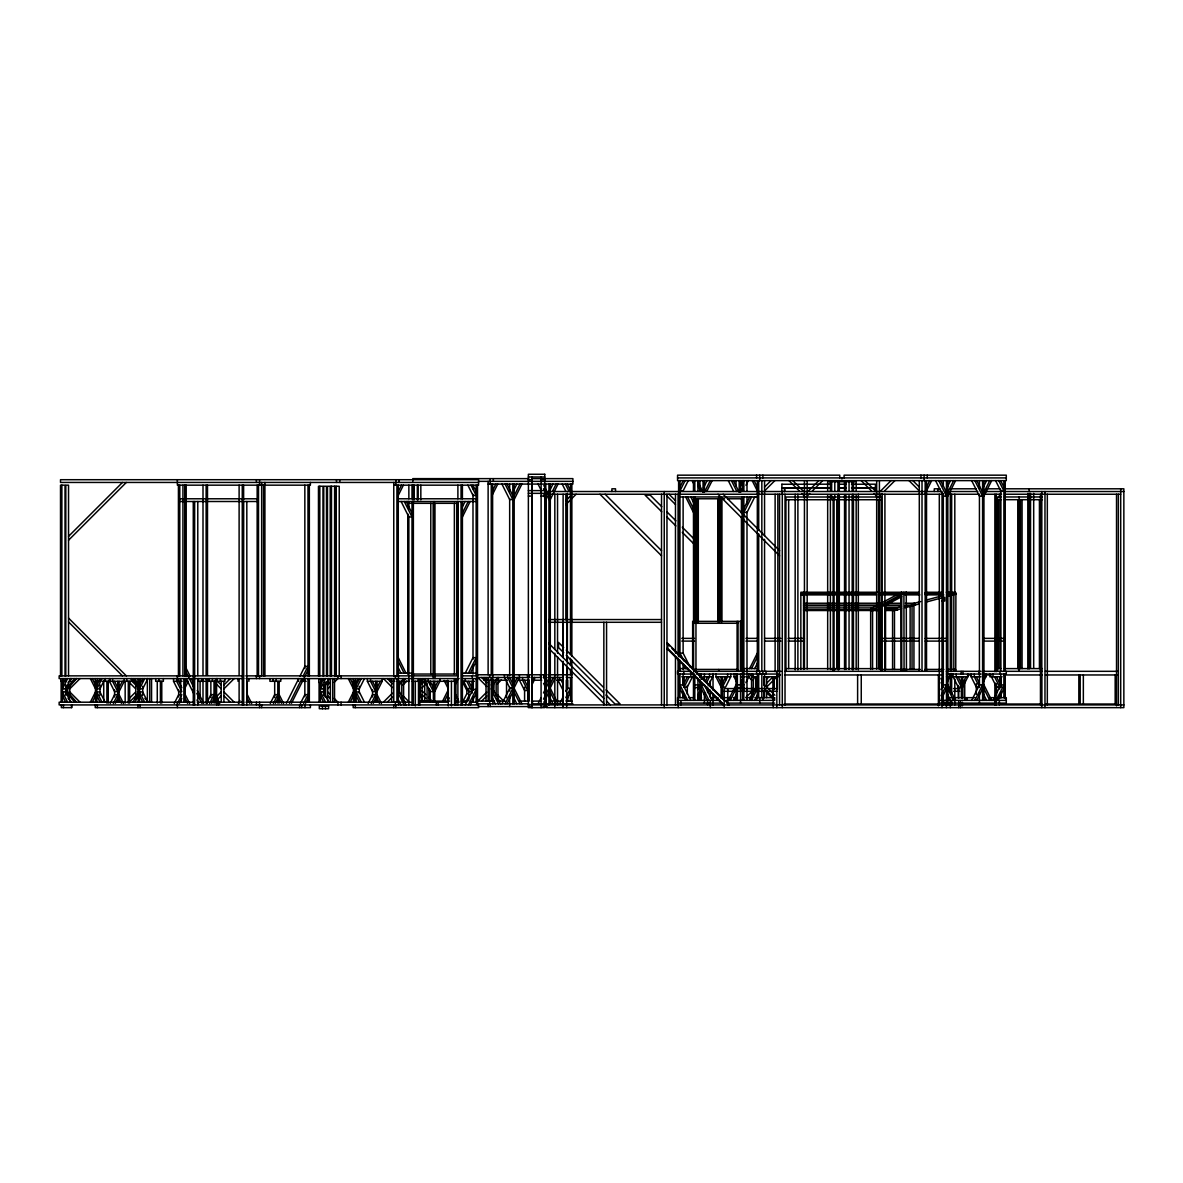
<?xml version="1.0" encoding="UTF-8"?>
<svg xmlns="http://www.w3.org/2000/svg" width="1183" height="1183" viewBox="0 0 1183 1183"><rect width="100%" height="100%" fill="white"/><g stroke="black" fill="none" stroke-linecap="round" stroke-linejoin="round"><path stroke-width="1.5" d="M300.024 676.025L304.844 666.399L307.979 666.399L307.979 670.258L291.476 703.279M563.152 661.208L562.975 707.641L563.123 662.421M563.152 657.644L563.212 621.282M566.701 704.92L566.775 664.861M566.775 661.223L566.834 621.164L566.834 626.606M62.492 685.001L65.701 678.584M67.623 678.584L62.492 688.861L65.627 688.861L70.773 678.584M96.843 685.001L100.052 678.584M90.337 702.199L95.483 691.922M101.975 678.584L96.843 688.861L99.978 688.861L105.124 678.584M92.259 702.199L95.483 695.781M110.182 703.456L114.588 694.643L117.723 694.643L113.331 703.456M119.099 687.737L122.307 681.304M119.099 691.582L124.23 681.304L124.23 678.584M115.328 703.323L117.723 698.502M139.564 685.001L142.773 678.584M133.073 702.199L138.204 691.922M144.71 678.584L139.564 688.861L142.714 688.861L147.845 678.584M134.995 702.199L138.204 695.781M174.271 703.456L178.677 694.643L181.827 694.643L177.42 703.456M184.785 684.528L186.396 681.304M185.391 687.175L188.319 681.304L184.992 681.304M179.417 703.323L181.827 698.502M206.478 703.456L210.87 694.643L214.019 694.643L209.613 703.456M211.609 703.323L214.019 698.502M238.374 703.456L239.838 700.513M270.271 703.456L274.678 694.643L277.813 694.643L273.406 703.456M275.402 703.323L277.813 698.502M286.375 703.323L298.412 679.234M289.524 703.323L301.561 679.234M303.173 676.025L307.979 666.399M398.272 491.581L401.481 485.163M398.272 495.44L403.403 485.163M300.438 703.456L304.844 694.643L307.979 694.643L303.587 703.456M305.569 703.323L307.979 698.502M320.445 685.001L323.654 678.584M325.576 678.584L320.445 688.861L323.58 688.861L328.726 678.584M356.157 685.001L359.366 678.584M348.29 702.199L353.436 691.922M361.288 678.584L356.157 688.861L359.292 688.861L364.438 678.584M350.212 702.199L353.436 695.781M462.169 507.33L465.082 501.503M462.405 513.141L468.217 501.503M368.135 703.456L372.541 694.643L375.676 694.643L371.285 703.456M377.052 687.737L380.261 681.304M462.405 516.986L470.154 501.503M377.052 691.582L382.183 681.304L382.183 678.584M373.281 703.323L375.676 698.502M492.616 490.487L495.84 484.069M492.616 494.346L497.762 484.069M397.784 684.528L399.381 681.304M398.375 687.175L401.318 681.304M513.94 489.88L516.853 484.069M419.403 684.839L422.346 678.968M514.176 495.707L520.002 484.069M514.176 499.551L521.925 484.069M433.2 684.528L434.812 681.304L434.738 702.199M434.738 687.737L437.947 681.304M434.738 691.582L439.884 681.304L439.884 678.584M442.649 701.105L447.78 690.828M549.326 491.344L552.964 484.069M444.571 701.105L447.78 694.687M455.115 684.839L458.058 678.968M449.318 697.896L447.721 701.105L447.78 680.225M552.476 491.344L556.114 484.069M550.302 499.551L558.036 484.069M465.259 673.142L472.993 657.659L476.143 657.659L468.394 673.142M470.331 673.142L476.143 661.504M462.479 702.362L466.886 693.563M465.629 702.362L469.296 695.027M465.259 704.92L472.993 689.438L472.993 678.584M468.394 704.92L476.143 689.438L472.993 689.438M470.331 704.92L476.143 693.297M491.329 685.031L493.74 680.225M491.256 689.024L495.662 680.225M501.932 703.826L509.666 688.343L512.816 688.343L505.082 703.826M514.176 683.922L517.385 677.504M514.176 687.767L519.322 677.504M507.004 703.826L512.816 692.203M532.025 684.632L534.228 680.225L534.228 677.504M538.043 703.826L541.149 697.645M543.47 692.987L545.792 688.343M550.302 683.922L553.511 677.504M543.515 699.183L548.942 688.343M550.302 687.767L555.433 677.504L548.705 677.504L548.705 680.225L550.524 680.225L550.524 677.504M543.84 702.377L548.942 692.203M559.603 703.826L563.478 696.092M565.799 691.449L567.352 688.343L567.352 677.504M565.844 697.645L570.487 688.343L567.352 688.343M566.125 700.928L570.487 692.203M679.974 487.041L683.183 480.623M685.105 480.623L679.974 490.901L683.123 490.901L688.255 480.623M703.456 487.884L707.094 480.623M704.417 492.246L710.229 480.623M706.739 491.463L712.166 480.623M740.307 486.435L743.205 480.623M740.543 492.246L743.442 486.435M745.955 485.267L748.277 480.623M743.856 508.601L749.667 496.964M751.589 496.964L743.856 512.446L746.991 512.446L754.739 496.964M684.158 683.197L687.382 676.765M689.305 676.765L684.158 687.042L687.308 687.042L692.454 676.765M697.586 689.541L699.138 686.451M697.645 695.737L700.735 689.541M705.216 681.585L707.626 676.765M697.97 698.931L700.883 693.105M706.621 682.635L709.563 676.765L709.563 674.044M708.306 685.578L712.698 676.765L712.698 674.044M722.473 683.197L725.697 676.765L725.623 680.255M730.769 674.044L730.769 676.765L725.623 687.042L722.473 687.042L727.619 676.765L727.619 674.044M728.284 700.38L736.033 684.898M730.222 700.38L735.308 690.207M740.543 683.197L743.752 676.765M733.356 700.38L736.27 694.569M741.268 685.578L743.471 681.171M749.593 668.602L757.327 653.12M751.516 668.602L757.327 656.964M745.881 682.635L748.824 676.765L748.824 674.044M754.665 668.602L757.578 662.776M749.593 700.38L757.327 684.898M751.516 700.38L756.602 690.207M754.665 700.38L757.578 694.569M926.526 487.041L929.734 480.623M926.526 490.901L931.657 480.623M946.858 487.884L950.496 480.623M947.82 492.246L953.646 480.623M947.82 496.106L955.568 480.623M983.709 486.435L986.607 480.623M983.945 492.246L989.757 480.623M983.945 496.106L991.679 480.623M940.988 689.541L943.309 684.898L946.459 684.898L941.047 695.737M946.873 682.635L949.816 676.765L949.816 674.044M941.372 698.931L946.459 688.743M962.74 683.197L965.949 676.765M962.74 687.042L967.871 676.765L967.871 674.044M971.687 700.38L979.435 684.898L982.585 684.898L974.836 700.38M983.738 681.171L985.927 676.765L985.927 674.044M976.759 700.38L982.585 688.743M992.995 700.38L1000.744 684.898L1003.879 684.898L996.145 700.38M998.068 700.38L1003.879 688.743M68.096 682.443L71.438 678.584M74.766 678.584L65.864 688.861L67.682 688.861L76.584 678.584M68.54 536.372L122.47 482.442M68.54 540.232L126.33 482.442M69.753 685.001L76.17 678.584M69.753 688.861L80.03 678.584M129.317 698.34L135.734 691.922M129.317 702.199L135.734 695.781M223.912 685.001L230.345 678.584M223.912 688.861L234.19 678.584M216.06 697.068L221.191 691.922M217.347 699.626L221.191 695.781M327.706 685.001L330.279 682.443M327.706 688.861L330.279 686.288M334.124 682.443L337.983 678.584L337.939 675.863M565.844 500.66L572.261 494.243M565.844 504.52L576.121 494.243M402.989 681.157L405.562 678.584M383.41 702.199L392.401 693.208M402.989 685.001L406.848 681.157M387.27 702.199L392.401 697.068M422.065 683.922L425.91 680.062M422.065 687.767L425.91 683.922M477.769 701.105L486.76 692.114M497.333 683.922L501.193 680.062M481.614 701.105L486.76 695.974M764.558 487.041L770.991 480.623M764.558 490.901L774.835 480.623M781.919 487.825L831.368 487.884L814.924 487.825M781.815 491.551L781.919 484.187M808.462 490.96L818.799 480.623M807.176 496.106L809.749 493.518M812.337 490.945L822.658 480.623M875.435 487.84L851.523 487.914M875.346 491.566L875.435 484.187L851.523 484.276M880.699 490.96L891.036 480.623M879.413 496.106L881.986 493.518M884.573 490.945L894.895 480.623M752.107 691.242L745.689 697.659L751.619 697.659L751.486 674.044M766.554 679.19L769.113 676.617M749.534 697.659L752.107 695.086M766.658 683.197L773.09 676.765M766.658 687.042L776.935 676.765M870.762 608.727L877.313 605.238M880.536 603.507L896.699 594.857M880.817 669.415L880.817 605.341L901.875 594.073L901.55 592.254L900.041 593.053L880.019 593.053M871.087 610.546L877.549 607.086M919.842 594.886L905.084 594.886L906.592 594.073L906.267 592.254L904.758 593.053L919.413 593.053M873.453 610.546L876.677 608.816M881.527 606.214L900.914 595.833M875.804 610.546L877.313 609.748M883.893 606.214L901.668 596.69M893.83 608.727L901.446 606.716M911.383 604.055L920.596 601.585M925.564 600.239L943.206 595.522M951.886 593.201L955.391 592.254L956.041 594.073L947.11 596.454M885.328 610.487L894.481 610.546L901.505 608.668M905.01 607.722L919.043 603.966M926.067 602.088L943.605 597.385M528.372 476.986L544.757 476.986M677.563 477.902L1006.289 477.902M528.683 478.627L412.823 478.627L412.823 481.348M532.365 478.627L572.897 478.627L572.897 484.069L488.121 484.069M528.372 479.706L531.995 479.706M541.075 479.706L544.712 479.706M478.612 481.348L572.897 481.348M478.553 482.442L60.51 482.442L60.51 479.706L478.553 479.706L478.553 485.163L393.762 485.163M781.83 484.276L831.427 484.187M838.688 484.276L846.096 484.187M783.752 487.825L811.257 487.825M838.762 487.825L846.096 487.825L838.688 487.914M851.597 487.825L868.1 487.825M939.938 488.801L934.274 488.801L934.274 491.522M950.866 488.801L976.359 488.801M986.799 488.801L1000.034 488.801M1005.003 488.801L1123.85 488.801L1123.85 707.641L546.191 707.641L546.191 491.522L942.023 491.522L942.023 707.641M528.372 490.605L544.757 490.605M977.764 491.522L950.304 491.522L950.304 669.815M985.469 491.522L1001.868 491.522M1004.707 491.522L1123.85 491.522M528.372 493.341L544.757 493.341M546.191 494.243L943.324 494.243M947.908 494.243L979.583 494.243M983.25 494.243L1001.557 494.243M1004.707 494.243L1120.7 494.243M528.372 496.061L531.995 496.061M541.075 496.061L544.712 496.061M679.974 496.964L757.327 496.964M1001.084 496.964L997.476 496.964L997.476 671.323M1004.471 496.964L1042.371 496.964M179.786 498.782L257.155 498.782M398.272 498.782L476.143 498.782M695.042 498.782L724.691 498.782M727.782 498.782L742.88 498.782M785.926 499.729L833.143 499.729M834.059 499.729L881.276 499.729M997.476 499.684L1001.084 499.684M1004.471 499.684L1042.371 499.684M179.786 501.503L257.155 501.503M398.272 501.503L476.143 501.503M408.135 503.322L410.486 503.322M411.758 503.322L457.629 503.322M877.963 592.254L800.847 592.239L800.847 669.415M881.586 592.254L918.999 592.254M926.274 592.254L942.659 592.254M946.296 592.254L955.391 592.254L955.894 594.103L955.746 671.323M803.568 593.053L876.381 593.053M924.914 593.053L943.235 593.053M946.888 593.053L952.389 593.053M800.847 594.058L876.381 594.073M880.019 594.073L919.413 594.073M924.899 594.073L943.221 594.073M946.888 594.073L956.041 594.073M800.847 594.561L803.568 594.561M803.568 594.886L876.618 594.886M880.27 594.886L900.367 594.886M925.372 594.886L943.812 594.886M947.509 594.886L953.04 594.886M800.847 595.138L803.568 595.138M942.023 597.4L944.759 597.4L944.759 601.038L942.023 601.038M803.568 603.226L877.342 603.226M887.546 603.241L900.071 603.241M905.439 603.241L914.385 603.241L915.036 605.06L905.986 605.06M803.568 605.045L877.742 605.045M886.082 605.06L900.559 605.06M880.817 605.341L883.169 605.341M803.568 605.844L878.052 605.844M884.573 605.873L901.047 605.873M904.714 605.873L912.034 605.873L912.034 669.43M803.568 607.929L872.27 607.929L872.596 609.748L803.568 609.748M886.008 607.929L896.832 607.929L897.498 609.748L884.647 609.748M870.658 608.58L874.326 608.58M885.328 608.58L894.481 608.58M803.568 610.546L877.993 610.487M548.912 619.567L661.519 619.567M741.357 621.371L692.646 621.371L692.646 669.534M548.912 622.288L661.519 622.288M693.593 623.278L737.645 623.278M681.778 638.376L694.48 638.376M745.97 638.376L757.327 638.376M764.558 638.376L780.884 638.376M788.129 638.376L804.44 638.376M881.217 638.376L919.295 638.376M925.195 638.376L946.459 638.376M983.945 638.376L1003.879 638.376M681.778 641.097L694.48 641.097M745.97 641.097L757.327 641.097M764.558 641.097L780.884 641.097M788.129 641.097L804.44 641.097M881.217 641.097L919.295 641.097M925.195 641.097L946.459 641.097M983.945 641.097L1003.879 641.097M690.088 667.049L683.123 653.12L679.974 653.12L683.848 660.853M679.974 668.602L688.402 668.602M743.856 668.602L757.327 668.602M785.926 668.632L833.143 668.632M834.059 668.632L881.276 668.632M997.476 668.602L1001.084 668.602M1004.471 668.602L1042.371 668.602M737.645 669.415L693.593 669.415L693.46 496.964M831.782 669.415L835.509 669.415M879.856 669.415L920.33 669.415M924.973 669.415L943.812 669.415M946.637 669.415L955.746 669.415M741.43 669.504L742.347 669.504M690.754 671.323L677.563 671.323L677.563 674.044L694.199 674.044M693.593 671.323L742.495 671.323M743.856 671.323L781.091 671.323M785.083 671.323L943.398 671.323M946.326 671.323L981.018 671.323M983.25 671.323L1042.371 671.323M1045.491 671.323L1117.521 671.323M398.272 673.142L412.009 673.142M462.405 673.142L476.143 673.142M411.758 674.044L457.629 674.044M696.654 674.044L778.695 674.044M946.489 674.044L981.018 674.044M984.197 674.044L1006.289 674.044L1006.289 671.323M476.468 674.768L512.816 674.768M513.304 674.768L547.197 674.768M548.853 674.768L571.892 674.768M776.847 674.961L780.484 674.961M785.083 674.961L942.023 674.961M967.369 674.961L971.539 674.961M984.256 674.961L991.517 674.961M1004.219 674.961L1042.341 674.961M1045.491 674.961L1117.048 674.961M243.668 675.863L59.15 675.863L59.15 678.584L243.668 678.584M245.798 675.863L458.058 675.863M461.607 675.863L477.533 675.863M681.748 676.765L693.977 676.765M702.909 676.765L712.698 676.765M715.981 674.044L715.981 676.765L730.769 676.765M734.037 674.044L734.037 676.765L735.959 676.765M740.543 676.765L744.018 676.765M745.674 676.765L748.824 676.765M758.214 676.765L752.758 676.765L752.758 674.044M763.656 676.765L778.222 676.765M946.489 676.765L949.816 676.765M953.099 674.044L953.099 676.765L967.871 676.765M971.154 674.044L971.154 676.765L980.944 676.765M984.005 676.765L985.927 676.765M1002.105 676.765L989.875 676.765L989.875 674.044M476.468 677.504L529.319 677.504L529.319 674.768M531.093 677.504L541.755 677.504M547.197 677.504L543.722 677.504L543.722 674.768M555.951 677.504L563.256 677.504M566.361 677.504L571.892 677.504M246.094 678.584L459.122 678.584M461.607 678.584L477.533 678.584M323.965 679.678L318.774 679.678L318.774 682.399L320.874 682.399L320.874 679.678M507.33 680.225L498.442 680.225L498.442 677.504M519.396 674.768L519.455 680.225L529.245 680.225M532.306 680.225L534.228 680.225M541.681 680.225L534.553 680.225L534.553 677.504M556.483 680.225L563.256 680.225M66.011 681.304L60.821 681.304L60.821 678.584M100.378 681.304L95.246 681.304L95.246 678.584M102.137 681.304L131.254 681.304L131.254 678.584M135.276 681.304L131.786 681.304L131.786 678.584M143.099 681.304L137.982 681.304L137.982 678.584M173.546 678.584L173.546 681.304L182.108 681.304M204.674 681.304L198.493 681.304L198.493 678.584M206.138 681.304L216.977 681.304L216.977 678.584M301.665 681.304L306.205 681.304M367.395 678.584L367.395 681.304L382.183 681.304M394.811 681.304L389.739 681.304L389.739 678.584M397.399 681.304L402.841 681.304L402.841 678.584M409.436 681.304L404.083 681.304L404.083 678.584M412.172 681.304L422.937 681.304L422.937 678.584M425.096 678.584L425.096 681.304L439.884 681.304M474.353 681.304L462.139 681.304L462.139 678.584M325.502 682.399L328.578 682.399L328.578 679.678M694.82 684.898L704.417 684.898L712.166 700.38M737.393 684.898L743.93 684.898M740.543 687.042L743.678 687.042M694.82 687.619L701.356 687.619M737.393 687.619L743.93 687.619M776.847 688.58L724.173 688.58L724.173 707.641M953.513 688.58L959.738 688.58M724.173 691.301L776.847 691.301M953.513 691.301L959.738 691.301M684.927 697.659L677.563 697.659L677.563 703.101L721.793 703.101M688.61 697.659L694.125 697.659M697.807 697.659L701.489 697.659M710.702 697.659L718.066 697.659M720.624 697.659L730.961 697.659M733.386 697.659L737.039 697.659M754.887 697.659L774.791 697.659M946.829 697.659L974.999 697.659M989.727 697.659L1006.289 697.659L1006.289 703.101L940.219 703.101M677.563 700.38L719.56 700.38M726.096 700.38L774.732 700.38M940.219 700.38L1006.289 700.38M418.738 701.105L449.673 701.105M455.13 701.105L458.782 701.105M461.385 701.105L467.862 701.105M476.468 701.105L494.553 701.105M497.836 701.105L505.126 701.105M519.707 701.105L529.097 701.105L529.097 680.225M531.374 701.105L540.587 701.105M549.799 701.105L553.481 701.105M557.163 701.105L560.846 701.105M566.302 701.105L571.892 701.105M194.16 702.199L59.15 702.199L59.15 704.92L478.553 704.92L478.553 707.641L353.199 707.641L353.199 704.92M197.221 702.199L243.757 702.199M245.96 702.199L398.494 702.199L398.494 704.92M399.44 702.199L401.244 702.199M403.477 702.199L410.782 702.199M418.619 702.199L448.076 702.199M455.44 702.199L459.122 702.199M462.804 702.199L466.486 702.199M470.169 702.199L477.533 702.199M726.865 703.101L774.732 703.101M476.468 703.826L528.831 703.826M531.374 703.826L572.897 703.826M784.152 704.018L938.4 704.018M962.385 704.018L995.953 704.018M999.103 704.018L1041.868 704.018M1045.506 704.018L1116.53 704.018M528.372 704.92L544.757 704.92M546.191 704.92L1123.85 704.92M478.479 706.562L530.25 706.562M543.071 706.562L547.182 706.562M71.631 707.641L71.631 704.92L71.66 707.641L61.353 707.641L61.353 704.92M912.862 480.623L919.295 487.041M909.017 480.623L919.295 490.901M865.054 480.623L875.39 490.96M861.194 480.623L871.516 490.945M874.104 493.518L876.677 496.106M792.817 480.623L803.153 490.96M788.957 480.623L799.279 490.945M801.867 493.518L804.44 496.106M723.124 494.243L779.597 550.687M717.992 494.243L779.597 555.818M669.06 494.243L675.478 500.66M666.487 495.529L675.478 504.52M661.77 506.694L650.221 495.145L645.09 495.145L661.77 511.825M666.901 511.825L675.877 520.801M682.295 527.219L693.844 538.768M666.901 516.956L675.877 525.947M682.295 532.35L693.844 543.899M605.105 494.243L661.548 550.687M599.973 494.243L661.548 555.818M764.558 684.898L774.895 695.22M765.859 690.044L774.909 699.094M749.534 674.044L752.107 676.617M766.554 692.513L771.686 697.659M748.262 676.617L752.107 680.462M729.349 704.92L667.759 643.345L667.759 648.476L724.203 704.92M666.857 643.345L669.415 645.903M671.988 648.476L723.301 699.789M666.857 648.476L723.301 704.92M563.685 647.559L558.553 642.428L558.553 647.574L563.685 652.705M566.258 650.132L603.463 687.338M606.021 689.896L620.143 704.018L614.997 704.018L606.021 695.027M566.258 655.264L603.463 692.469M548.808 643.345L603.966 698.502M606.539 701.075L610.384 704.92M548.808 648.476L603.966 703.634M481.614 677.504L486.76 682.635M497.333 694.687L503.766 701.105M477.769 677.504L486.76 686.48M497.333 698.547L499.906 701.105M422.065 690.828L425.91 694.687M428.483 697.26L431.056 699.818M422.065 694.687L425.91 698.547M387.27 678.584L392.401 683.73M402.989 695.781L409.407 702.199M383.41 678.584L392.401 687.574M402.989 699.626L405.562 702.199M327.706 691.922L330.279 694.495M334.124 698.34L337.983 702.199L337.939 704.92M327.706 695.781L330.279 698.34M216.06 679.87L221.191 685.001M216.06 683.73L221.191 688.861M223.912 691.922L234.19 702.199M223.912 695.781L230.345 702.199M131.875 681.157L135.734 685.001M68.54 618.073L126.33 675.863M129.317 682.443L135.734 688.861M68.54 621.918L122.47 675.863M144.873 698.34L148.733 702.199M69.753 691.922L80.03 702.199M69.753 695.781L76.17 702.199M76.584 702.199L67.682 691.922L65.864 691.922L74.766 702.199M68.096 698.34L71.438 702.199M1000.67 480.623L1003.879 487.041M998.748 480.623L1003.879 490.901L1000.744 490.901L995.598 480.623M976.759 480.623L982.585 492.246M974.836 480.623L982.585 496.106L979.435 496.106L971.687 480.623M940.648 480.623L946.459 492.246M938.725 480.623L946.459 496.106L943.309 496.106L935.576 480.623M996.485 676.765L999.694 683.197M994.548 676.765L999.694 687.042L996.544 687.042L991.413 676.765M983.945 684.898L991.679 700.38M983.945 688.743L989.757 700.38M976.226 676.765L979.435 683.197M983.709 694.569L986.607 700.38M971.154 676.765L976.286 687.042L979.435 687.042L974.304 676.765L974.304 674.044M958.171 676.765L961.38 683.197M953.099 676.765L958.23 687.042L961.38 687.042L956.234 676.765L956.234 674.044M947.82 684.898L955.568 700.38M947.82 688.743L953.646 700.38M940.914 678.377L943.309 683.197M946.858 693.105L950.496 700.38M941.121 682.635L943.309 687.042M754.118 480.623L757.327 487.041M752.196 480.623L757.327 490.901M733.356 480.623L739.183 492.246M731.434 480.623L736.846 491.463M728.284 480.623L733.711 491.463M697.245 480.623L703.057 492.246M697.645 485.267L700.735 491.463M692.173 480.623L693.711 483.714M690.783 496.964L693.696 502.775M687.634 496.964L693.46 508.601M685.711 496.964L693.46 512.446M756.218 676.765L757.83 679.988M754.296 676.765L757.963 684.114M734.037 676.765L736.24 681.171M717.904 676.765L721.112 683.197M715.981 676.765L721.112 687.042M701.268 684.898L709.016 700.38M701.268 688.743L707.094 700.38M683.611 664.24L685.785 668.602M690.857 700.38L683.123 684.898L679.974 684.898L687.707 700.38M679.974 688.743L685.785 700.38M567.278 484.069L570.487 490.487M565.356 484.069L569.023 491.403M562.206 484.069L565.873 491.403M543.84 485.533L548.942 495.707M543.515 488.712L548.942 499.551M538.043 484.069L541.149 490.265M543.47 494.908L545.792 499.551M507.004 484.069L512.816 495.707M505.082 484.069L512.816 499.551L509.666 499.551L501.932 484.069M476.143 491.581L472.934 485.163L472.993 488.83M471.011 485.163L476.143 495.44L472.993 495.44L467.862 485.163M561.156 680.225L563.359 684.632M558.021 680.225L563.152 690.502M545.733 677.504L548.942 683.922M550.302 688.343L558.036 703.826M543.796 677.504L548.942 687.767M550.302 692.203L555.389 702.377M543.589 683.375L545.792 687.767M549.326 696.565L552.964 703.826M524.527 680.225L527.736 686.643M519.455 680.225L524.587 690.502L527.736 690.502L522.59 680.225L522.59 677.504M509.607 677.504L512.816 683.922M514.176 688.343L521.925 703.826M507.684 677.504L512.816 687.767L509.666 687.767L504.535 677.504M514.176 692.203L520.002 703.826M513.94 698.014L516.853 703.826M406.198 501.503L412.009 513.141M404.261 501.503L412.009 516.986L408.86 516.986L401.126 501.503M492.616 688.343L500.365 703.826M492.616 692.203L498.442 703.826M491.655 696.565L495.293 703.826M468.734 681.304L471.943 687.737M466.812 681.304L471.943 691.582L468.808 691.582L463.662 681.304M461.754 680.225L466.886 690.502M455.115 693.77L458.058 699.641M446.168 680.713L447.78 683.922M444.113 680.432L447.78 687.767M430.168 681.304L433.377 687.737M425.096 681.304L430.228 691.582L433.377 691.582L428.246 681.304L428.246 678.584M419.403 693.77L423.07 701.105M398.272 657.659L406.02 673.142M398.272 661.504L404.083 673.142M398.035 667.316L400.948 673.142M398.272 689.438L406.02 704.92M398.272 693.297L404.083 704.92M398.035 699.109L400.948 704.92M372.468 681.304L375.676 687.737M377.052 694.643L381.444 703.456M377.052 698.502L379.447 703.323M367.395 681.304L372.541 691.582L375.676 691.582L370.545 681.304L370.545 678.584M364.438 702.199L359.292 691.922L356.157 691.922L361.288 702.199M350.212 678.584L353.436 685.001M348.29 678.584L353.436 688.861M356.157 695.781L359.366 702.199M328.726 702.199L323.58 691.922L320.445 691.922L325.576 702.199M320.445 695.781L323.654 702.199M279.173 694.643L283.58 703.456M279.173 698.502L281.584 703.323M247.291 694.643L251.683 703.456M247.291 698.502L249.687 703.323M215.38 694.643L219.787 703.456M215.38 698.502L217.79 703.323M185.213 666.399L190.034 676.025M191.646 679.234L193.243 682.443M197.265 690.473L203.683 703.323M185.213 670.258L193.48 686.761M196.777 693.371L201.731 703.279M186.204 678.51L193.628 693.371M196.94 699.966L198.581 703.279M181.827 687.737L178.618 681.304L178.618 678.584M185.213 694.643L189.62 703.456M185.213 698.502L187.624 703.323M173.546 681.304L178.677 691.582L181.827 691.582L176.681 681.304L176.681 678.584M147.845 702.199L142.714 691.922L139.564 691.922L144.71 702.199M134.995 678.584L138.204 685.001M133.073 678.584L138.204 688.861M139.564 695.781L142.773 702.199M114.514 681.304L117.723 687.737M119.099 694.643L123.49 703.456M119.099 698.502L121.494 703.323M105.124 702.199L99.978 691.922L96.843 691.922L101.975 702.199M92.259 678.584L95.483 685.001M90.337 678.584L95.483 688.861M96.843 695.781L100.052 702.199M70.773 702.199L65.627 691.922L62.492 691.922L67.623 702.199M62.492 695.781L65.701 702.199M897.113 607.87L897.616 609.718M881.039 603.226L881.365 605.045M906.267 592.254L906.444 671.323M903.901 592.254L904.078 671.323M901.55 592.254L901.786 594.103M1120.7 488.801L1120.7 707.641M1118.349 494.243L1118.349 704.92M1116.53 494.243L1116.53 705.837M1115.17 674.961L1115.17 704.018M1083.347 674.961L1083.347 704.018M1080.197 674.961L1080.197 704.018M1078.837 674.961L1078.837 704.018M1047.325 494.243L1047.325 704.92M1044.973 491.522L1044.973 707.641M1041.824 491.522L1041.824 707.641M1041.336 674.961L1041.336 705.837M1040.789 496.964L1040.789 671.323M1040.463 494.243L1040.463 704.92M1039.428 499.684L1039.428 668.602M1033.691 493.355L1033.691 668.129M1030.541 493.355L1030.541 668.129M1029.18 488.801L1029.18 491.522M1029.18 493.355L1029.18 668.853M1027.82 493.37L1027.82 668.853M1022.068 499.684L1022.068 668.602M1020.5 499.684L1020.5 668.602M1019.14 496.964L1019.14 671.323M1017.779 499.684L1017.779 668.602M1005.239 480.623L1005.239 671.323M1005.239 674.044L1005.239 697.659M1005.121 674.961L1005.121 698.562M1003.879 480.623L1003.879 671.323M1003.879 674.044L1003.879 697.659M1001.055 676.765L1001.055 687.219M1001.055 692.439L1001.055 697.659M1000.744 489.792L1000.744 671.323M1000.744 674.044L1000.744 686.761M1000.744 692.203L1000.744 697.659M1000.419 499.684L1000.419 668.602M1000.005 671.323L1000.005 674.044M999.694 676.765L999.694 688.95M999.694 694.17L999.694 697.659M999.384 494.243L999.384 497.939M999.384 701.223L999.384 704.92M998.836 499.684L998.836 668.602M996.544 683.73L996.544 695.915M996.234 494.243L996.234 671.663M996.234 684.587L996.234 695.678M996.234 701.223L996.234 704.92M994.873 494.243L994.873 671.663M994.873 682.739L994.873 704.92M993.025 674.044L993.025 676.765M983.945 480.623L983.945 700.38M982.585 480.623L982.585 700.38M979.435 480.623L979.435 488.002M979.435 495.396L979.435 687.456M979.435 692.573L979.435 703.101M979.213 671.323L979.213 674.044M976.286 683.789L976.286 694.332M966.866 697.659L966.866 700.38M965.062 697.659L965.062 700.38M964.736 680.402L964.736 698.562M962.962 671.323L962.962 674.044M962.74 676.765L962.74 697.659M962.385 684.04L962.385 698.562M962.385 702.199L962.385 705.837M961.38 676.765L961.38 697.659M961.143 671.323L961.143 674.044M960.566 701.519L960.566 707.641M958.748 688.58L958.748 698.118M958.748 701.519L958.748 707.641M958.23 685.475L958.23 697.659M954.814 494.243L954.814 594.043M954.814 679.042L954.814 704.92M954.178 669.415L954.178 671.323M953.838 594.65L953.838 669.415M951.664 494.243L951.664 669.815M951.664 673.511L951.664 693.829M951.664 701.223L951.664 704.92M950.304 673.511L950.304 691.981M950.304 701.223L950.304 707.641M947.82 480.623L947.908 704.92M946.459 480.623L946.459 700.38M946.4 701.223L946.4 707.641M943.679 701.223L943.679 704.92M943.309 480.623L943.309 486.154M943.309 493.533L943.309 687.471M943.309 693.001L943.309 703.101M943.088 671.323L943.088 674.044M939.302 494.243L939.302 704.92M938.4 674.961L938.4 705.837M937.912 488.801L937.912 491.522M927.25 475.167L927.25 477.902M926.526 480.623L926.526 671.323M925.165 480.623L925.165 671.323M924.115 475.167L924.115 480.623M922.015 480.623L922.015 671.323M920.965 475.167L920.965 477.902M919.295 480.623L919.295 671.323M913.941 605.341L913.941 669.415M910.126 606.361L910.126 669.43M905.66 669.415L905.66 671.323M901.727 594.132L901.727 671.323M900.766 594.65L900.928 671.323M894.481 610.487L894.481 669.415M892.574 610.487L892.574 669.415M885.535 605.341L885.535 669.415M884.914 494.243L884.914 671.293M882.178 494.243L882.178 671.293M881.276 671.367L881.276 497.008L834.059 497.008L834.059 671.367M879.413 480.623L879.413 668.986M878.555 499.729L878.555 668.632M876.677 480.623L876.677 668.986M872.566 610.487L872.566 669.415M870.658 610.487L870.658 669.415M861.254 674.961L861.254 704.018M858.326 494.243L858.326 669.815M857.616 674.961L857.616 704.018M856.181 490.915L856.181 481.718L827.656 481.718L827.671 490.915M856.181 494.598L856.181 669.474M853.461 481.718L853.461 490.915M853.461 494.598L853.461 669.474M852.869 494.243L852.869 669.815M852.204 481.718L852.204 490.915M852.204 494.598L852.204 669.474M849.054 481.718L849.054 490.915M849.054 494.598L849.054 669.474M845.904 481.718L845.904 490.915M845.904 494.598L845.904 669.474M844.544 481.718L844.544 490.915M844.544 494.598L844.544 669.474M844.1 477.902L844.1 475.167L1006.289 475.167L1006.289 480.623L677.563 480.623L677.563 475.167L839.767 475.167L839.767 477.902M841.926 477.902L841.926 478.982M839.309 481.718L839.309 490.915M839.309 494.598L839.309 669.474M838.274 494.243L838.274 669.815M837.948 481.718L837.948 490.915M837.948 494.598L837.948 669.474M836.78 499.729L836.78 668.632M834.799 481.718L834.799 490.915M834.799 494.598L834.799 498.28M833.143 671.367L833.143 497.008L785.926 497.008L785.926 671.367M831.649 481.718L831.649 490.915M831.649 494.598L831.649 498.28M830.392 481.718L830.392 490.915M830.392 494.598L830.392 669.474M827.671 494.598L827.671 669.474M807.176 480.623L807.176 668.986M804.44 480.623L804.44 668.986M803.568 592.239L803.568 669.415M797.889 494.243L797.889 669.815M795.168 494.243L795.168 669.815M788.647 499.729L788.647 668.632M785.024 494.243L785.024 704.92M782.288 491.522L782.288 707.641M779.567 494.243L779.567 704.92M777.852 494.243L777.852 671.663M777.423 676.765L777.423 689.482M776.847 671.323L776.847 707.641M775.116 494.243L775.116 671.663M774.274 676.765L774.274 689.482M773.209 688.58L773.209 707.641M772.913 676.765L772.913 698.562M766.658 676.765L766.658 687.219M766.658 690.695L766.658 697.659M766.037 671.323L766.037 674.044M764.558 480.623L764.558 535.633M764.558 539.3L764.558 671.323M764.558 674.044L764.558 697.659M763.937 676.765L763.937 685.475M763.937 690.695L763.937 697.659M762.887 475.167L762.887 477.902M762.887 671.323L762.887 674.044M762.887 697.659L762.887 700.38M761.837 480.623L761.837 671.323M761.837 674.044L761.837 697.659M759.737 475.167L759.737 480.623M759.737 671.323L759.737 674.044M759.737 697.659L759.737 703.101M758.702 480.623L758.702 530.132M758.702 533.799L758.702 671.323M758.702 674.044L758.702 697.659M757.327 480.623L757.327 671.323M757.327 674.044L757.327 697.659M756.602 475.167L756.602 477.902M756.602 671.323L756.602 674.044M756.602 697.659L756.602 700.38M755.967 680.255L755.967 687.219M755.671 677.682L755.671 688.58M753.305 675.863L753.305 694.022M746.991 480.623L746.991 490.841M746.991 496.964L746.991 504.298M746.991 511.633L746.991 700.38M743.856 480.623L743.856 490.841M743.856 496.964L743.856 700.38M742.495 480.623L742.495 490.841M742.495 496.964L742.495 700.38M742.347 496.964L742.347 671.323M741.43 498.782L741.43 513.466M741.43 517.134L741.357 671.323M740.543 480.623L740.543 491.699M740.543 674.044L740.543 703.101M740.41 621.371L740.41 671.323M739.183 480.623L739.183 491.699M738.059 621.371L738.059 671.323M737.393 674.044L737.393 700.38M737.098 621.371L737.098 671.323M736.033 480.623L736.033 486.154M736.033 674.044L736.033 700.38M727.811 688.58L727.811 704.92M722.473 676.765L722.473 697.659M721.955 498.782L721.955 621.77M721.053 498.782L721.053 621.77M721.112 676.765L721.112 697.659M719.604 498.782L719.604 621.77M718.687 496.964L718.687 621.77M718.687 669.504L718.687 671.323M717.785 498.782L717.785 621.77M716.987 697.659L716.987 700.38M713.024 673.511L713.024 690.133M713.024 693.829L713.024 704.92M710.303 680.89L710.303 686.436M710.303 690.133L710.303 697.526M710.303 701.223L710.303 707.641M707.567 687.308L707.567 692.573M707.582 701.223L707.582 704.92M704.417 480.623L704.417 491.699M704.417 674.044L704.417 681.068M704.417 692.573L704.417 703.101M703.057 480.623L703.057 491.699M701.268 674.044L701.268 679.308M701.268 682.828L701.268 700.38M699.907 480.623L699.907 489.851M699.907 674.044L699.907 677.563M699.907 680.062L699.907 700.38M698.31 498.782L698.31 621.77M697.955 480.623L697.955 490.841M697.955 678.391L697.955 700.38M697.63 498.797L697.63 621.77M697.393 498.782L697.393 621.77M695.944 498.782L695.944 621.77M695.959 623.16L695.959 671.323M695.042 496.964L695.042 621.77M695.042 669.504L695.042 671.323M694.82 480.623L694.82 490.841M694.82 496.964L694.82 621.578M694.82 674.724L694.82 700.38M693.46 480.623L693.46 490.841M693.46 672.89L693.46 700.38M690.842 674.044L690.842 676.765M687.308 685.475L687.308 694.17M684.158 676.765L684.158 687.219M684.158 694.17L684.158 697.659M683.848 671.323L683.848 674.044M683.123 497.126L683.123 652.986M683.123 663.988L683.123 669.489M683.123 674.044L683.123 684.942M683.123 692.203L683.123 697.659M682.798 676.765L682.798 685.475M682.798 692.439L682.798 697.659M680.935 701.223L680.935 704.92M679.974 480.623L679.974 656.964M679.974 660.321L679.974 671.323M679.974 674.044L679.974 697.659M678.613 480.623L678.613 656.654M678.613 660.321L678.613 671.323M678.613 674.044L678.613 697.659M678.199 494.243L678.199 655.027M678.199 658.724L678.199 707.641M675.478 494.243L675.478 653.179M675.478 656.876L675.478 704.92M666.961 494.243L666.961 704.92M664.24 491.522L664.24 707.641M661.519 494.243L661.519 704.92M615.53 491.522L615.53 488.801L611.892 488.801L611.892 491.522M606.568 622.288L606.568 704.92M603.848 622.288L603.848 704.92M571.862 484.069L571.862 656.432M571.862 660.099L571.892 703.826M570.487 484.069L570.487 654.598M570.487 658.266L570.487 665.6M570.487 669.267L570.487 674.768M570.487 677.504L570.487 701.105M567.663 688.92L567.663 680.225L566.302 680.225L566.302 690.665M567.663 695.885L567.663 701.105M567.352 493.237L567.352 652.765M567.352 656.432L567.352 663.767M567.352 667.434L567.352 674.768M567.352 695.663L567.352 701.105M566.613 674.768L566.613 677.504M566.613 704.92L566.746 707.641M565.844 494.243L565.844 619.907M563.123 494.243L563.123 656.876M559.633 677.504L559.633 680.225M557.548 494.243L557.548 653.179M557.548 656.876L557.548 704.92M554.827 494.243L554.827 649.482M554.827 653.179L554.827 707.641M550.302 484.069L550.302 677.504M550.302 680.225L550.302 703.826M548.942 484.069L548.912 704.92M545.792 484.069L545.792 489.599M545.792 496.964L545.792 675.656M545.792 685.208L545.792 691.123M545.792 696.565L545.792 706.562M541.119 476.986L541.075 707.641M540.572 674.768L540.572 677.504M532.468 701.105L532.468 703.826M527.736 680.225L527.736 701.105M527.5 674.768L527.5 677.504M524.587 687.19L524.587 701.105M514.413 677.504L514.413 680.225L512.594 680.225L512.594 677.504M514.176 484.069L514.176 677.504M514.176 680.225L514.176 703.826M512.816 484.069L512.816 677.504M512.816 680.225L512.816 703.826M509.666 484.069L509.666 491.433M509.666 498.812L509.666 675.656M509.666 687.249L509.666 691.123M509.666 696.018L509.666 706.562M507.596 674.768L507.596 677.504M506.531 680.225L506.531 697.778M504.446 674.768L504.446 677.504M497.954 677.504L497.954 701.105M497.2 677.504L497.2 680.225L484.098 680.225L484.098 677.504M496.15 679.308L496.15 695.663M493.784 682.946L493.784 692.025M493.355 478.627L493.355 481.348M493.488 685.208L493.355 688.92M492.853 674.768L492.853 677.504M492.853 701.105L492.853 703.826M492.616 484.069L492.616 674.768M492.616 677.504L492.616 701.105M491.256 484.069L491.256 674.768M491.256 677.504L491.256 701.105M490.206 478.627L490.206 484.069M490.206 703.826L490.206 706.562M489.703 674.768L489.703 677.504M489.703 701.105L489.703 703.826M489.171 680.225L489.171 701.105M488.121 481.348L488.121 674.768M488.121 677.504L488.121 701.105M488.121 703.826L488.121 706.562M486.021 677.504L486.021 701.105M477.503 485.163L477.533 704.92M476.143 485.163L476.143 675.863M476.143 678.584L476.143 702.199M473.304 681.304L473.304 690.014M473.304 696.979L473.304 702.199M472.993 494.331L472.993 659.36M472.993 664.861L472.993 674.029M472.993 696.743L472.993 702.199M472.268 675.863L472.268 678.584M471.943 681.304L471.943 693.489M468.808 688.269L468.808 700.454M466.886 688.92L466.886 694.14M465.274 678.584L465.274 681.304M462.405 485.163L462.405 498.782M462.405 501.503L462.405 704.92M461.045 485.163L461.045 498.782M461.045 501.503L461.045 704.92M457.895 485.163L457.895 498.782M457.895 501.503L457.895 704.92M457.629 501.503L457.629 675.863M456.727 503.322L456.727 674.044M456.18 678.584L456.18 681.304L440.209 681.304L440.209 678.584M455.943 681.304L455.943 704.92M454.583 681.304L454.583 704.92M454.361 503.322L454.361 674.044M454.361 678.584L454.361 681.304M451.433 681.304L451.433 705.896M448.298 681.304L448.298 705.896M438.109 702.199L438.109 704.92M436.305 702.199L436.305 704.92M434.974 503.322L434.974 674.044M434.974 675.863L434.974 678.584M434.057 501.503L434.057 675.863M433.377 681.304L433.377 702.199M433.155 503.322L433.155 674.044M433.155 675.863L433.155 678.584M430.789 503.322L430.789 674.044M430.228 681.304L430.228 684.794M430.228 690.014L430.228 702.199M428.882 688.388L428.882 701.105M427.078 682.946L427.078 701.105M424.712 679.308L424.712 701.105M422.065 681.304L422.065 701.105M420.837 485.163L420.837 499.891M420.054 678.584L419.995 695.708M419.832 681.304L419.832 704.92M418.471 681.304L418.471 704.92M418.235 678.584L418.235 681.304M418.117 485.163L418.117 499.891M417.333 485.163L417.333 499.891M415.322 681.304L415.322 705.896M414.183 485.163L414.183 499.891M413.37 485.163L413.37 498.782M413.37 501.503L413.37 704.92M412.823 485.163L412.823 499.891M412.009 485.163L412.009 498.782M412.009 501.503L412.009 704.92M408.86 485.163L408.86 498.782M408.86 501.503L408.86 508.838M408.86 516.172L408.86 704.92M408.135 501.503L408.135 507.019M408.135 514.339L408.135 674.044M407.898 501.503L407.898 507.019M407.898 514.354L407.898 674.029M403.61 678.584L403.61 700.38M401.791 680.402L401.791 698.562M399.44 682.221L399.44 693.12M399.011 479.706L399.011 482.442M399.011 684.794L399.011 691.759M398.494 675.863L398.494 678.584M398.272 485.163L398.272 675.863M398.272 678.584L398.272 702.199M396.911 485.163L396.911 675.863M396.911 678.584L396.911 702.199M395.861 479.706L395.861 485.163M395.861 704.92L395.861 707.641M395.359 675.863L395.359 678.584M395.359 702.199L395.359 704.92M393.762 482.442L393.762 675.863M393.762 678.584L393.762 702.199M393.762 704.92L393.762 707.641M391.662 678.584L391.662 702.199M377.052 681.304L377.052 702.199M375.676 681.304L375.676 702.199M372.541 690.014L372.541 696.979M359.292 686.288L359.292 693.489M357.399 678.584L357.399 681.304L353.199 681.304L353.199 678.584M356.157 681.304L356.157 702.199M355.299 678.584L355.299 681.304M355.299 704.92L355.299 707.641M354.796 681.304L354.796 702.199M353.436 681.304L353.436 702.199M341.074 675.863L341.074 678.584M341.074 702.199L341.074 704.92M339.698 479.706L339.698 482.442M339.24 675.863L339.24 486.257L330.752 486.257L330.752 675.863M336.43 479.706L336.549 482.442M334.612 486.257L334.612 675.863M334.538 678.584L334.538 702.199M332.719 678.584L332.719 702.199M331.477 486.257L331.477 675.863M330.22 675.863L330.22 486.257L327.484 486.257L327.484 675.863M330.368 678.584L330.368 702.199M327.706 682.399L327.706 702.199M326.493 675.863L326.493 486.257L323.758 486.257L323.758 675.863M325.636 682.399L325.636 696.802M325.443 706.014L325.443 708.735M324.985 682.399L324.985 696.802M323.817 686.007L323.817 694.998M323.58 685.001L323.58 694.998M322.974 675.863L322.974 486.257L318.464 486.257L318.464 675.863M322.456 706.014L322.456 708.735M320.445 682.399L320.445 702.199M319.824 486.257L319.824 675.863M319.085 682.399L319.085 702.199M310.39 482.442L310.39 485.163L177.376 485.163L177.376 479.706M310.39 704.92L310.39 707.641L95.246 707.641L95.246 704.92M309.34 485.163L309.34 675.863M309.34 678.584L309.34 702.199M307.979 485.163L307.979 675.863M307.979 678.584L307.979 702.199M304.844 485.163L304.844 668.528M304.844 678.584L304.844 696.743M304.977 704.92L304.977 707.641M301.709 704.92L301.709 707.641M299.624 704.92L299.624 707.641M298.515 678.584L298.515 681.304M280.77 678.584L280.77 681.304L269.931 681.304L269.931 678.584M279.173 681.304L279.173 703.101M277.813 681.304L277.813 703.101M276.231 678.584L276.231 681.304M274.678 681.304L274.678 697.659M273.081 678.584L273.081 681.304M264.918 482.442L264.918 675.863M263.558 485.163L263.558 675.863M261.665 482.442L261.665 675.863M261.665 704.92L261.665 707.641M259.565 479.706L259.565 485.163M259.565 675.863L259.565 678.584M259.565 702.199L259.565 707.641M258.515 485.163L258.515 675.863M257.155 485.163L257.155 675.863M256.415 479.706L256.415 482.442M256.415 675.863L256.415 678.584M256.415 702.199L256.415 704.92M248.874 678.584L248.874 681.304M247.277 681.304L247.277 702.199M246.818 501.503L246.818 704.92M243.668 501.503L243.668 704.92M243.624 485.163L243.624 499.936M242.264 485.163L242.308 704.92M239.114 485.163L239.114 675.375M239.114 679.072L239.114 703.072M238.034 678.584L238.034 681.304M224.933 678.584L224.933 681.304L217.243 681.304L217.243 678.584M223.912 681.304L223.912 702.199M221.191 681.304L221.191 702.199M220.393 678.584L220.393 681.304M218.618 702.199L218.618 704.92M216.8 702.199L216.8 704.92M216.593 678.584L216.593 698.562M215.38 681.304L215.38 703.101M214.774 680.402L214.774 696.743M214.019 681.304L214.019 703.101M212.437 678.584L212.437 681.304M210.87 681.304L210.87 697.659M209.287 678.584L209.287 681.304M207.498 485.163L207.498 675.375M207.498 679.072L207.498 703.072M206.138 485.163L206.138 675.375M206.138 679.072L206.138 703.072M203.003 485.163L203.003 675.375M203.003 679.072L203.003 703.072M201.642 678.584L201.642 681.304M200.09 681.304L200.09 697.659M197.783 501.503L197.783 675.597M197.783 679.264L197.783 704.92M194.633 501.503L194.633 704.92M193.273 501.503L193.273 704.92M186.204 485.163L186.204 675.863M185.243 681.304L185.243 678.584L185.213 702.199M185.213 485.163L185.213 675.863M184.844 485.163L184.844 675.863M183.853 678.584L183.853 702.199M182.936 485.163L182.936 675.863M180.703 678.584L180.703 702.199M179.786 485.163L179.786 675.863M178.677 690.014L178.677 696.979M178.426 485.163L178.426 675.863M177.376 675.863L177.376 678.584M177.376 702.199L177.376 707.641M163.372 678.584L163.372 681.304L155.683 681.304L155.683 678.584M161.775 681.304L161.775 703.101M160.415 681.304L160.415 703.101M158.833 678.584L158.833 681.304M157.265 681.304L157.265 703.101M151.557 678.584L151.557 702.199M149.738 678.584L149.738 702.199M147.372 678.584L147.372 702.199M142.714 686.288L142.714 695.234M140.082 678.584L140.082 681.304M140.082 704.92L140.082 707.641M139.564 681.304L139.564 702.199M138.455 688.269L138.455 693.489M138.204 681.304L138.204 702.199M137.982 704.92L137.982 707.641M135.734 683.049L135.734 698.709M129.657 681.304L129.657 703.101M128.296 681.304L128.296 703.101M126.714 678.584L126.714 681.304M125.161 681.304L125.161 703.101M119.099 681.304L119.099 702.199M117.723 681.304L117.723 702.199M114.588 690.014L114.588 696.979M112.592 678.584L112.592 681.304L117.723 691.582L114.588 691.582L109.442 681.304L109.442 678.584M109.827 678.584L109.827 681.304M108.245 681.304L108.245 703.101M106.884 681.304L106.884 703.101M105.287 678.584L105.287 681.304M103.734 681.304L103.734 701.282M99.978 684.794L99.978 695.234M97.346 678.584L97.346 681.304M97.346 704.92L97.346 707.641M96.843 681.304L96.843 702.199M95.483 681.304L95.483 702.199M70.625 678.584L70.625 681.304M69.753 684.794L69.753 696.979M68.54 675.863L68.54 485.163L65.804 485.163L65.804 675.863M67.682 688.269L67.682 693.489M67.032 688.269L67.032 693.489M65.864 684.794L65.864 695.234M65.627 688.269L65.627 693.489M65.021 675.863L65.021 485.163L60.51 485.163L60.51 675.863M63.453 704.92L63.453 707.641M62.921 678.584L62.921 681.304M62.492 681.304L62.492 702.199M61.871 485.163L61.871 675.863M61.132 681.304L61.132 702.199M784.64 487.825L784.551 491.551L784.64 487.825M544.757 474.265L528.372 474.265L528.372 707.641L544.757 707.641L544.757 474.265M328.578 706.014L319.306 706.014L319.306 708.735L328.578 708.735L328.578 706.014M532.039 707.641L532.039 476.986L531.995 707.641M336.105 675.863L336.105 486.257L335.987 675.863"/></g></svg>
